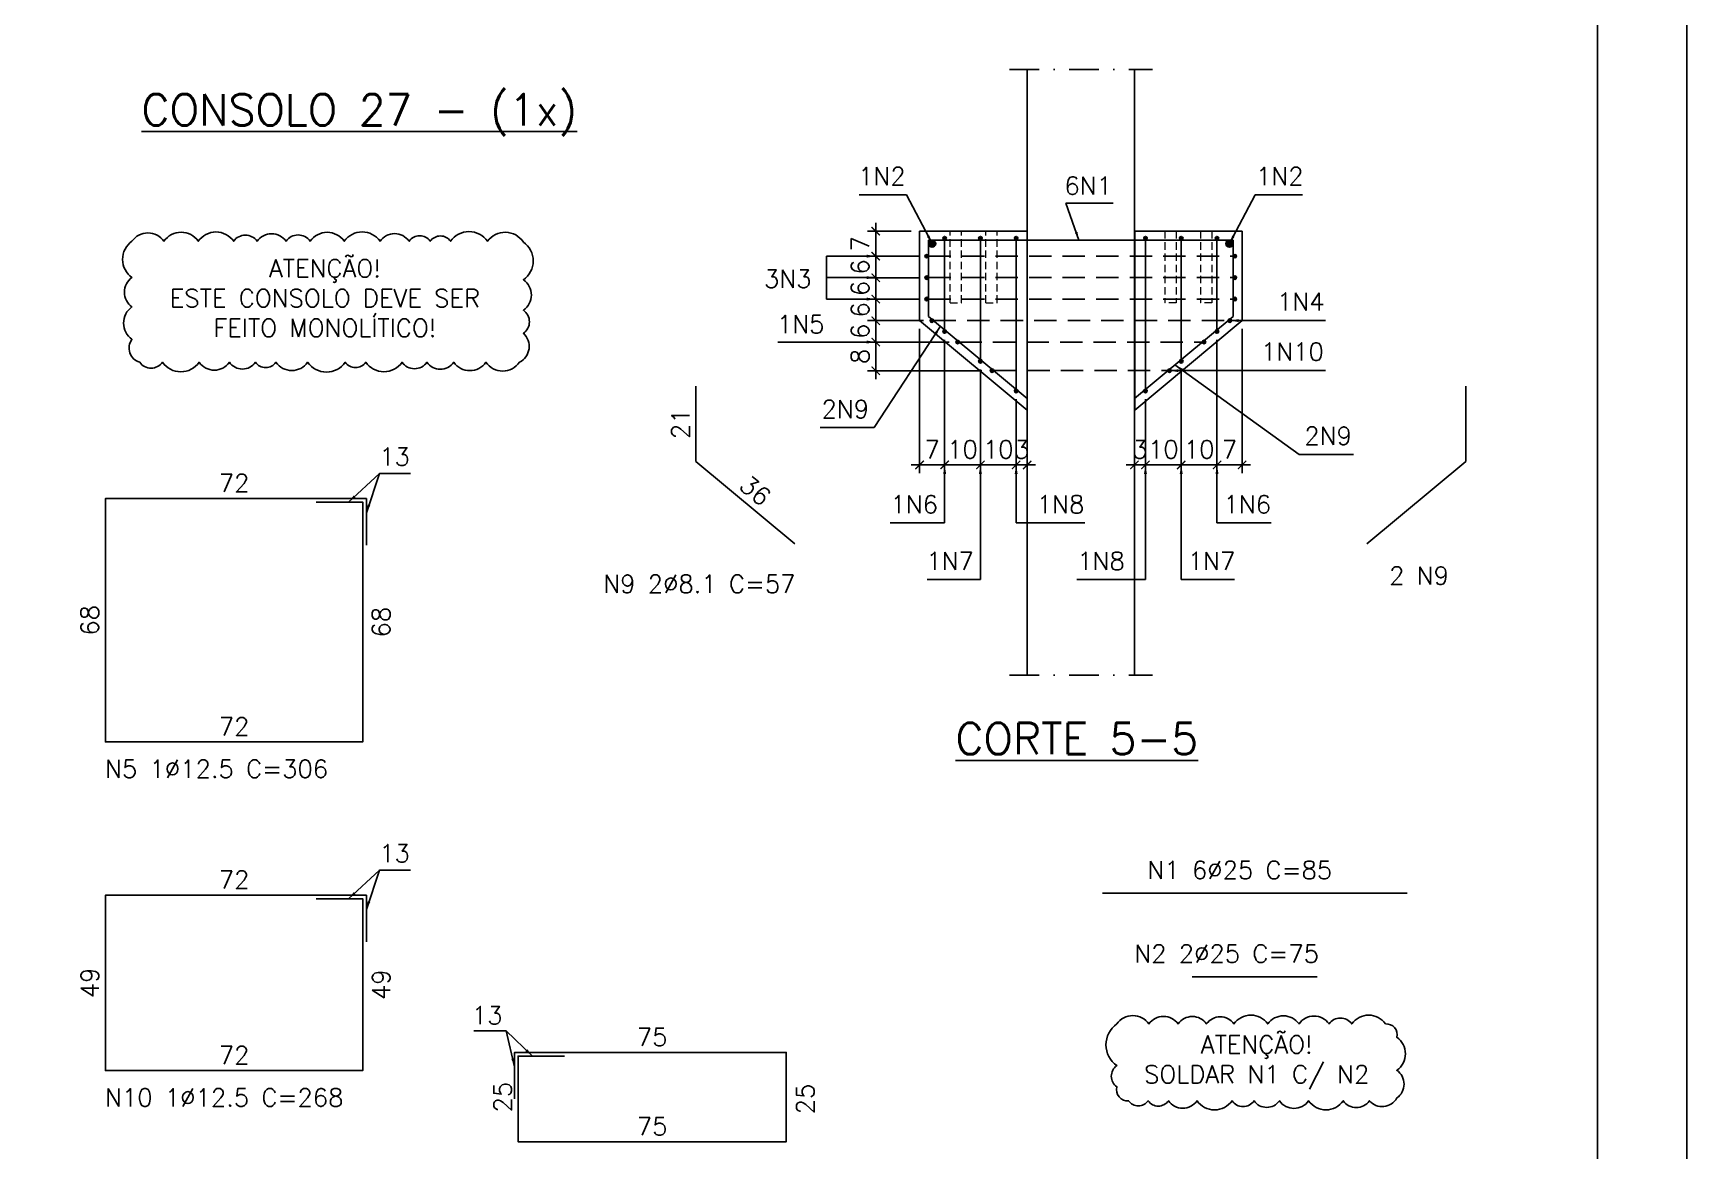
# Model space of a CAD drawing. Header units: centimetres. Extents: x 1658 to 19651, y 8294 to 11444.
# Drawn here: x 13008 to 14396, y 9143 to 10080 of the extents above; entities that cross this region are included whole.
import ezdxf

# ---------------------------------------------------------------- set-up
doc = ezdxf.new("R2010")
doc.units = ezdxf.units.CM
doc.header["$LTSCALE"] = 50
doc.header["$MEASUREMENT"] = 0
doc.header["$PDMODE"] = 67
for name, pattern in [('DASHDOT', [1, 0.5, -0.25, 0, -0.25]), ('DASHED', [0.75, 0.5, -0.25]), ('HIDDEN', [0.375, 0.25, -0.125])]:
    doc.linetypes.add(name, pattern=pattern)
doc.layers.add('10 TRACEJADO', color=1, linetype='DASHED', lineweight=13)
for name, color, linetype in [('FORMATO-PRECON', 2, 'Continuous'), ('HACHURAS-PRECON', 1, 'Continuous'), ('LINHA CENTRO-PRECON', 1, 'DASHDOT'), ('LINHA-01-PRECON', 1, 'Continuous'), ('LINHA-02-PRECON', 2, 'Continuous'), ('LINHA-04-PRECON', 4, 'Continuous'), ('X1', 2, 'Continuous')]:
    doc.layers.add(name, color=color, linetype=linetype)
doc.styles.add('PRECON-ROMANS', font='romans.shx')
doc.styles.get("Standard").update_dxf_attribs({"font": 'romans.shx'})
doc.dimstyles.new('ESC50-50', dxfattribs={"dimscale": 50, "dimtxt": 0.2, "dimasz": 0.15, "dimexe": 0.15, "dimexo": 0.15, "dimgap": 0.08, "dimtad": 1, "dimdec": 1, "dimzin": 12, "dimdsep": 46, "dimtxsty": 'Standard', "dimblk": 'ARCHTICK', "dimcen": 0.09, "dimdle": 0.15, "dimclrd": 256, "dimclre": 256, "dimclrt": 2, "dimazin": 3, "dimtfac": 1, "dimtdec": 1, "dimtmove": 1, "dimatfit": 2, "dimfxl": 0.15, "dimtolj": 1, "dimtzin": 0, "dimarcsym": 0})
doc.dimstyles.new('ESC75-25', dxfattribs={"dimscale": 0, "dimtxt": 15, "dimasz": 7, "dimexe": 7, "dimexo": 7, "dimgap": 5.5, "dimtad": 1, "dimdec": 1, "dimlfac": 0.333333, "dimdsep": 46, "dimtxsty": 'Standard', "dimblk": 'ARCHTICK', "dimcen": 0.1, "dimdle": 7, "dimclrd": 256, "dimclre": 256, "dimclrt": 2, "dimadec": 0, "dimazin": 0, "dimtfac": 1, "dimtdec": 1, "dimtix": 1, "dimtmove": 2, "dimatfit": 3, "dimfxl": 1, "dimarcsym": 0})
doc.dimstyles.new('ESC75-75', dxfattribs={"dimscale": 0, "dimtxt": 15, "dimasz": 7, "dimexe": 7, "dimexo": 7, "dimgap": 5.5, "dimtad": 1, "dimdec": 1, "dimdsep": 46, "dimtxsty": 'Standard', "dimblk": 'ARCHTICK', "dimcen": 0.1, "dimdle": 7, "dimclrd": 256, "dimclre": 256, "dimclrt": 2, "dimadec": 0, "dimazin": 0, "dimtfac": 1, "dimtdec": 1, "dimtix": 1, "dimtmove": 2, "dimatfit": 3, "dimfxl": 1, "dimarcsym": 0})

# ---------------------------------------------------------------- blocks, each defined once
blk = doc.blocks.new('*D304')
at = {"layer": 'Defpoints', "color": 0, "linetype": 'Continuous', "transparency": 16777216}
for p in [(13564.5, 9784.1), (13564.5, 9721), (13564.5, 9721)]:
    blk.add_point(p, dxfattribs=at)
at = {"layer": 'LINHA-01-PRECON', "color": 2, "linetype": 'Continuous', "transparency": 16777216, "insert": (13551.5, 9752.5), "char_height": 15, "attachment_point": 5, "rotation": 90}
blk.add_mtext('21', dxfattribs=at)
blk = doc.blocks.new('_ArchTick')
at = {"color": 0, "linetype": 'ByBlock', "const_width": 0.15}
blk.add_lwpolyline([(-0.5, -0.5), (0.5, 0.5)], dxfattribs=at)
blk = doc.blocks.new('*D305')
at = {"layer": 'Defpoints', "color": 0, "linetype": 'Continuous', "transparency": 16777216}
for p in [(13564.5, 9721), (13647.5, 9651.9), (13647.5, 9651.9)]:
    blk.add_point(p, dxfattribs=at)
at = {"layer": 'LINHA-01-PRECON', "color": 2, "linetype": 'Continuous', "transparency": 16777216, "insert": (13614.3, 9696.4), "char_height": 15, "attachment_point": 5, "rotation": 320.2182}
blk.add_mtext('36', dxfattribs=at)
blk = doc.blocks.new('*D287')
at = {"layer": 'Defpoints', "color": 0, "transparency": 16777216}
for p in [(13752.1, 9914), (13715.3, 9893), (13758.1, 9893)]:
    blk.add_point(p, dxfattribs=at)
at = {"layer": 'LINHA-01-PRECON', "lineweight": -2, "transparency": 16777216}
for p, q in [((13715.3, 9914), (13715.3, 9921)), ((13745.1, 9914), (13708.3, 9914)), ((13715.3, 9914), (13715.3, 9893)), ((13751.1, 9893), (13708.3, 9893)), ((13715.3, 9893), (13715.3, 9886))]:
    blk.add_line(p, q, dxfattribs=at)
at = {"layer": 'LINHA-01-PRECON', "lineweight": -2, "transparency": 16777216, "xscale": 7, "yscale": 7, "zscale": 7}
for p, rotation in [((13715.3, 9914), 270), ((13715.3, 9893), 90)]:
    blk.add_blockref('_ArchTick', p, dxfattribs=dict(at, rotation=rotation))
at = {"layer": 'LINHA-01-PRECON', "color": 2, "transparency": 16777216, "insert": (13702.3, 9903.5), "char_height": 15, "attachment_point": 5, "rotation": 90}
blk.add_mtext('7', dxfattribs=at)
blk = doc.blocks.new('*D288')
at = {"layer": 'Defpoints', "color": 0, "transparency": 16777216}
for p in [(13758.1, 9893), (13715.3, 9875), (13758.1, 9875)]:
    blk.add_point(p, dxfattribs=at)
at = {"layer": 'LINHA-01-PRECON', "lineweight": -2, "transparency": 16777216}
for p, q in [((13751.1, 9893), (13708.3, 9893)), ((13715.3, 9893), (13715.3, 9900)), ((13715.3, 9893), (13715.3, 9875)), ((13751.1, 9875), (13708.3, 9875)), ((13715.3, 9875), (13715.3, 9868))]:
    blk.add_line(p, q, dxfattribs=at)
at = {"layer": 'LINHA-01-PRECON', "lineweight": -2, "transparency": 16777216, "xscale": 7, "yscale": 7, "zscale": 7}
for p, rotation in [((13715.3, 9893), 270), ((13715.3, 9875), 90)]:
    blk.add_blockref('_ArchTick', p, dxfattribs=dict(at, rotation=rotation))
at = {"layer": 'LINHA-01-PRECON', "color": 2, "transparency": 16777216, "insert": (13702.3, 9884), "char_height": 15, "attachment_point": 5, "rotation": 90}
blk.add_mtext('6', dxfattribs=at)
blk = doc.blocks.new('*D289')
at = {"layer": 'Defpoints', "color": 0, "transparency": 16777216}
for p in [(13758.1, 9875), (13715.3, 9857), (13758.1, 9857)]:
    blk.add_point(p, dxfattribs=at)
at = {"layer": 'LINHA-01-PRECON', "lineweight": -2, "transparency": 16777216}
for p, q in [((13715.3, 9875), (13715.3, 9882)), ((13751.1, 9875), (13708.3, 9875)), ((13715.3, 9875), (13715.3, 9857)), ((13751.1, 9857), (13708.3, 9857)), ((13715.3, 9857), (13715.3, 9850))]:
    blk.add_line(p, q, dxfattribs=at)
at = {"layer": 'LINHA-01-PRECON', "lineweight": -2, "transparency": 16777216, "xscale": 7, "yscale": 7, "zscale": 7}
for p, rotation in [((13715.3, 9875), 270), ((13715.3, 9857), 90)]:
    blk.add_blockref('_ArchTick', p, dxfattribs=dict(at, rotation=rotation))
at = {"layer": 'LINHA-01-PRECON', "color": 2, "transparency": 16777216, "insert": (13702.3, 9866), "char_height": 15, "attachment_point": 5, "rotation": 90}
blk.add_mtext('6', dxfattribs=at)
blk = doc.blocks.new('*D290')
at = {"layer": 'Defpoints', "color": 0, "transparency": 16777216}
for p in [(13758.1, 9857), (13715.3, 9839), (13762.4, 9839)]:
    blk.add_point(p, dxfattribs=at)
at = {"layer": 'LINHA-01-PRECON', "lineweight": -2, "transparency": 16777216}
for p, q in [((13751.1, 9857), (13708.3, 9857)), ((13715.3, 9857), (13715.3, 9864)), ((13715.3, 9857), (13715.3, 9839)), ((13755.4, 9839), (13708.3, 9839)), ((13715.3, 9839), (13715.3, 9832))]:
    blk.add_line(p, q, dxfattribs=at)
at = {"layer": 'LINHA-01-PRECON', "lineweight": -2, "transparency": 16777216, "xscale": 7, "yscale": 7, "zscale": 7}
for p, rotation in [((13715.3, 9857), 270), ((13715.3, 9839), 90)]:
    blk.add_blockref('_ArchTick', p, dxfattribs=dict(at, rotation=rotation))
at = {"layer": 'LINHA-01-PRECON', "color": 2, "transparency": 16777216, "insert": (13702.3, 9848), "char_height": 15, "attachment_point": 5, "rotation": 90}
blk.add_mtext('6', dxfattribs=at)
blk = doc.blocks.new('*D291')
at = {"layer": 'Defpoints', "color": 0, "transparency": 16777216}
for p in [(13762.4, 9839), (13715.3, 9821), (13784, 9821)]:
    blk.add_point(p, dxfattribs=at)
at = {"layer": 'LINHA-01-PRECON', "lineweight": -2, "transparency": 16777216}
for p, q in [((13755.4, 9839), (13708.3, 9839)), ((13715.3, 9839), (13715.3, 9846)), ((13715.3, 9839), (13715.3, 9821)), ((13777, 9821), (13708.3, 9821)), ((13715.3, 9821), (13715.3, 9814))]:
    blk.add_line(p, q, dxfattribs=at)
at = {"layer": 'LINHA-01-PRECON', "lineweight": -2, "transparency": 16777216, "xscale": 7, "yscale": 7, "zscale": 7}
for p, rotation in [((13715.3, 9839), 270), ((13715.3, 9821), 90)]:
    blk.add_blockref('_ArchTick', p, dxfattribs=dict(at, rotation=rotation))
at = {"layer": 'LINHA-01-PRECON', "color": 2, "transparency": 16777216, "insert": (13702.3, 9830), "char_height": 15, "attachment_point": 5, "rotation": 90}
blk.add_mtext('6', dxfattribs=at)
blk = doc.blocks.new('*D292')
at = {"layer": 'Defpoints', "color": 0, "transparency": 16777216}
for p in [(13752.1, 9839), (13773.1, 9829.8), (13773.1, 9718)]:
    blk.add_point(p, dxfattribs=at)
at = {"layer": 'LINHA-01-PRECON', "lineweight": -2, "transparency": 16777216}
for p, q in [((13752.1, 9832), (13752.1, 9711)), ((13773.1, 9822.8), (13773.1, 9711)), ((13745.1, 9718), (13780.1, 9718))]:
    blk.add_line(p, q, dxfattribs=at)
at = {"layer": 'LINHA-01-PRECON', "lineweight": -2, "transparency": 16777216, "xscale": 7, "yscale": 7, "zscale": 7, "rotation": 180}
blk.add_blockref('_ArchTick', (13752.1, 9718), dxfattribs=at)
at = {"layer": 'LINHA-01-PRECON', "lineweight": -2, "transparency": 16777216, "xscale": 7, "yscale": 7, "zscale": 7}
blk.add_blockref('_ArchTick', (13773.1, 9718), dxfattribs=at)
at = {"layer": 'LINHA-01-PRECON', "color": 2, "transparency": 16777216, "insert": (13762.6, 9731), "char_height": 15, "attachment_point": 5}
blk.add_mtext('7', dxfattribs=at)
blk = doc.blocks.new('*D293')
at = {"layer": 'Defpoints', "color": 0, "transparency": 16777216}
for p in [(13773.1, 9829.8), (13803.1, 9804.9), (13803.1, 9718)]:
    blk.add_point(p, dxfattribs=at)
at = {"layer": 'LINHA-01-PRECON', "lineweight": -2, "transparency": 16777216}
for p, q in [((13773.1, 9822.8), (13773.1, 9711)), ((13803.1, 9797.9), (13803.1, 9711)), ((13773.1, 9718), (13766.1, 9718)), ((13773.1, 9718), (13803.1, 9718)), ((13803.1, 9718), (13810.1, 9718))]:
    blk.add_line(p, q, dxfattribs=at)
at = {"layer": 'LINHA-01-PRECON', "lineweight": -2, "transparency": 16777216, "xscale": 7, "yscale": 7, "zscale": 7}
blk.add_blockref('_ArchTick', (13773.1, 9718), dxfattribs=at)
at = {"layer": 'LINHA-01-PRECON', "lineweight": -2, "transparency": 16777216, "xscale": 7, "yscale": 7, "zscale": 7, "rotation": 180}
blk.add_blockref('_ArchTick', (13803.1, 9718), dxfattribs=at)
at = {"layer": 'LINHA-01-PRECON', "color": 2, "transparency": 16777216, "insert": (13788.1, 9731), "char_height": 15, "attachment_point": 5}
blk.add_mtext('10', dxfattribs=at)
blk = doc.blocks.new('*D294')
at = {"layer": 'Defpoints', "color": 0, "transparency": 16777216}
for p in [(13803.1, 9804.9), (13833.1, 9780), (13833.1, 9718)]:
    blk.add_point(p, dxfattribs=at)
at = {"layer": 'LINHA-01-PRECON', "lineweight": -2, "transparency": 16777216}
for p, q in [((13803.1, 9797.9), (13803.1, 9711)), ((13833.1, 9773), (13833.1, 9711)), ((13803.1, 9718), (13796.1, 9718)), ((13803.1, 9718), (13833.1, 9718)), ((13833.1, 9718), (13840.1, 9718))]:
    blk.add_line(p, q, dxfattribs=at)
at = {"layer": 'LINHA-01-PRECON', "lineweight": -2, "transparency": 16777216, "xscale": 7, "yscale": 7, "zscale": 7}
blk.add_blockref('_ArchTick', (13803.1, 9718), dxfattribs=at)
at = {"layer": 'LINHA-01-PRECON', "lineweight": -2, "transparency": 16777216, "xscale": 7, "yscale": 7, "zscale": 7, "rotation": 180}
blk.add_blockref('_ArchTick', (13833.1, 9718), dxfattribs=at)
at = {"layer": 'LINHA-01-PRECON', "color": 2, "transparency": 16777216, "insert": (13818.1, 9731), "char_height": 15, "attachment_point": 5}
blk.add_mtext('10', dxfattribs=at)
blk = doc.blocks.new('*D295')
at = {"layer": 'Defpoints', "color": 0, "transparency": 16777216}
for p in [(13833.1, 9780), (13842.4, 9718), (13842.4, 9718)]:
    blk.add_point(p, dxfattribs=at)
at = {"layer": 'LINHA-01-PRECON', "lineweight": -2, "transparency": 16777216}
for p, q in [((13833.1, 9773), (13833.1, 9711)), ((13833.1, 9718), (13826.1, 9718)), ((13833.1, 9718), (13842.4, 9718)), ((13842.4, 9718), (13849.4, 9718))]:
    blk.add_line(p, q, dxfattribs=at)
at = {"layer": 'LINHA-01-PRECON', "lineweight": -2, "transparency": 16777216, "xscale": 7, "yscale": 7, "zscale": 7}
blk.add_blockref('_ArchTick', (13833.1, 9718), dxfattribs=at)
at = {"layer": 'LINHA-01-PRECON', "lineweight": -2, "transparency": 16777216, "xscale": 7, "yscale": 7, "zscale": 7, "rotation": 180}
blk.add_blockref('_ArchTick', (13842.4, 9718), dxfattribs=at)
at = {"layer": 'LINHA-01-PRECON', "color": 2, "transparency": 16777216, "insert": (13837.8, 9731), "char_height": 15, "attachment_point": 5}
blk.add_mtext('3', dxfattribs=at)
blk = doc.blocks.new('*D296')
at = {"layer": 'Defpoints', "color": 0, "transparency": 16777216}
for p in [(14022.6, 9839), (14001.6, 9829.8), (14001.6, 9718)]:
    blk.add_point(p, dxfattribs=at)
at = {"layer": 'LINHA-01-PRECON', "lineweight": -2, "transparency": 16777216}
for p, q in [((14022.6, 9832), (14022.6, 9711)), ((14001.6, 9822.8), (14001.6, 9711)), ((14029.6, 9718), (13994.6, 9718))]:
    blk.add_line(p, q, dxfattribs=at)
at = {"layer": 'LINHA-01-PRECON', "lineweight": -2, "transparency": 16777216, "xscale": 7, "yscale": 7, "zscale": 7, "rotation": 180}
blk.add_blockref('_ArchTick', (14001.6, 9718), dxfattribs=at)
at = {"layer": 'LINHA-01-PRECON', "lineweight": -2, "transparency": 16777216, "xscale": 7, "yscale": 7, "zscale": 7}
blk.add_blockref('_ArchTick', (14022.6, 9718), dxfattribs=at)
at = {"layer": 'LINHA-01-PRECON', "color": 2, "transparency": 16777216, "insert": (14012.1, 9731), "char_height": 15, "attachment_point": 5}
blk.add_mtext('7', dxfattribs=at)
blk = doc.blocks.new('*D297')
at = {"layer": 'Defpoints', "color": 0, "transparency": 16777216}
for p in [(14001.6, 9829.8), (13971.6, 9804.9), (13971.6, 9718)]:
    blk.add_point(p, dxfattribs=at)
at = {"layer": 'LINHA-01-PRECON', "lineweight": -2, "transparency": 16777216}
for p, q in [((14001.6, 9822.8), (14001.6, 9711)), ((13971.6, 9797.9), (13971.6, 9711)), ((13971.6, 9718), (13964.6, 9718)), ((14001.6, 9718), (13971.6, 9718)), ((14001.6, 9718), (14008.6, 9718))]:
    blk.add_line(p, q, dxfattribs=at)
at = {"layer": 'LINHA-01-PRECON', "lineweight": -2, "transparency": 16777216, "xscale": 7, "yscale": 7, "zscale": 7}
blk.add_blockref('_ArchTick', (13971.6, 9718), dxfattribs=at)
at = {"layer": 'LINHA-01-PRECON', "lineweight": -2, "transparency": 16777216, "xscale": 7, "yscale": 7, "zscale": 7, "rotation": 180}
blk.add_blockref('_ArchTick', (14001.6, 9718), dxfattribs=at)
at = {"layer": 'LINHA-01-PRECON', "color": 2, "transparency": 16777216, "insert": (13986.6, 9731), "char_height": 15, "attachment_point": 5}
blk.add_mtext('10', dxfattribs=at)
blk = doc.blocks.new('*D298')
at = {"layer": 'Defpoints', "color": 0, "transparency": 16777216}
for p in [(13971.6, 9804.9), (13941.6, 9780), (13941.6, 9718)]:
    blk.add_point(p, dxfattribs=at)
at = {"layer": 'LINHA-01-PRECON', "lineweight": -2, "transparency": 16777216}
for p, q in [((13971.6, 9797.9), (13971.6, 9711)), ((13941.6, 9773), (13941.6, 9711)), ((13941.6, 9718), (13934.6, 9718)), ((13971.6, 9718), (13941.6, 9718)), ((13971.6, 9718), (13978.6, 9718))]:
    blk.add_line(p, q, dxfattribs=at)
at = {"layer": 'LINHA-01-PRECON', "lineweight": -2, "transparency": 16777216, "xscale": 7, "yscale": 7, "zscale": 7}
blk.add_blockref('_ArchTick', (13941.6, 9718), dxfattribs=at)
at = {"layer": 'LINHA-01-PRECON', "lineweight": -2, "transparency": 16777216, "xscale": 7, "yscale": 7, "zscale": 7, "rotation": 180}
blk.add_blockref('_ArchTick', (13971.6, 9718), dxfattribs=at)
at = {"layer": 'LINHA-01-PRECON', "color": 2, "transparency": 16777216, "insert": (13956.6, 9731), "char_height": 15, "attachment_point": 5}
blk.add_mtext('10', dxfattribs=at)
blk = doc.blocks.new('*D299')
at = {"layer": 'Defpoints', "color": 0, "transparency": 16777216}
for p in [(13941.6, 9780), (13932.3, 9718), (13932.3, 9718)]:
    blk.add_point(p, dxfattribs=at)
at = {"layer": 'LINHA-01-PRECON', "lineweight": -2, "transparency": 16777216}
for p, q in [((13941.6, 9773), (13941.6, 9711)), ((13932.3, 9718), (13925.3, 9718)), ((13941.6, 9718), (13932.3, 9718)), ((13941.6, 9718), (13948.6, 9718))]:
    blk.add_line(p, q, dxfattribs=at)
at = {"layer": 'LINHA-01-PRECON', "lineweight": -2, "transparency": 16777216, "xscale": 7, "yscale": 7, "zscale": 7}
blk.add_blockref('_ArchTick', (13932.3, 9718), dxfattribs=at)
at = {"layer": 'LINHA-01-PRECON', "lineweight": -2, "transparency": 16777216, "xscale": 7, "yscale": 7, "zscale": 7, "rotation": 180}
blk.add_blockref('_ArchTick', (13941.6, 9718), dxfattribs=at)
at = {"layer": 'LINHA-01-PRECON', "color": 2, "transparency": 16777216, "insert": (13937, 9731), "char_height": 15, "attachment_point": 5}
blk.add_mtext('3', dxfattribs=at)
blk = doc.blocks.new('*D263')
at = {"layer": 'Defpoints', "color": 0, "linetype": 'Continuous', "transparency": 16777216}
for p in [(13069, 9485.7), (13285, 9485.7), (13285, 9485.7)]:
    blk.add_point(p, dxfattribs=at)
at = {"layer": 'LINHA-01-PRECON', "color": 2, "linetype": 'Continuous', "transparency": 16777216, "insert": (13177, 9498.7), "char_height": 15, "attachment_point": 5}
blk.add_mtext('72', dxfattribs=at)
blk = doc.blocks.new('*D264')
at = {"layer": 'Defpoints', "color": 0, "linetype": 'Continuous', "transparency": 16777216}
for p in [(13069, 9689.8), (13069, 9689.8), (13069, 9485.7)]:
    blk.add_point(p, dxfattribs=at)
at = {"layer": 'LINHA-01-PRECON', "color": 2, "linetype": 'Continuous', "transparency": 16777216, "insert": (13056, 9587.7), "char_height": 15, "attachment_point": 5, "rotation": 90}
blk.add_mtext('68', dxfattribs=at)
blk = doc.blocks.new('*D265')
at = {"layer": 'Defpoints', "color": 0, "linetype": 'Continuous', "transparency": 16777216}
for p in [(13285, 9689.8), (13285, 9689.8), (13285, 9485.7)]:
    blk.add_point(p, dxfattribs=at)
at = {"layer": 'LINHA-01-PRECON', "color": 2, "linetype": 'Continuous', "transparency": 16777216, "insert": (13300.4, 9586.2), "char_height": 15, "attachment_point": 5, "rotation": 90}
blk.add_mtext('68', dxfattribs=at)
blk = doc.blocks.new('*D266')
at = {"layer": 'Defpoints', "color": 0, "linetype": 'Continuous', "transparency": 16777216}
for p in [(13069, 9689.8), (13285, 9689.8), (13285, 9689.8)]:
    blk.add_point(p, dxfattribs=at)
at = {"layer": 'LINHA-01-PRECON', "color": 2, "linetype": 'Continuous', "transparency": 16777216, "insert": (13177, 9702.8), "char_height": 15, "attachment_point": 5}
blk.add_mtext('72', dxfattribs=at)
blk = doc.blocks.new('*D267')
at = {"layer": 'Defpoints', "color": 0, "linetype": 'Continuous', "transparency": 16777216}
for p in [(13415.3, 9150.4), (13640.3, 9150.4), (13640.3, 9150.4)]:
    blk.add_point(p, dxfattribs=at)
at = {"layer": 'LINHA-01-PRECON', "color": 2, "linetype": 'Continuous', "transparency": 16777216, "insert": (13527.8, 9163.4), "char_height": 15, "attachment_point": 5}
blk.add_mtext('75', dxfattribs=at)
blk = doc.blocks.new('*D268')
at = {"layer": 'Defpoints', "color": 0, "linetype": 'Continuous', "transparency": 16777216}
for p in [(13640.3, 9225.3), (13640.3, 9225.3), (13640.3, 9150.4)]:
    blk.add_point(p, dxfattribs=at)
at = {"layer": 'LINHA-01-PRECON', "color": 2, "linetype": 'Continuous', "transparency": 16777216, "insert": (13656.2, 9186.3), "char_height": 15, "attachment_point": 5, "rotation": 90}
blk.add_mtext('25', dxfattribs=at)
blk = doc.blocks.new('*D269')
at = {"layer": 'Defpoints', "color": 0, "linetype": 'Continuous', "transparency": 16777216}
for p in [(13415.3, 9225.3), (13415.3, 9225.3), (13640.3, 9225.3)]:
    blk.add_point(p, dxfattribs=at)
at = {"layer": 'LINHA-01-PRECON', "color": 2, "linetype": 'Continuous', "transparency": 16777216, "insert": (13527.8, 9238.3), "char_height": 15, "attachment_point": 5}
blk.add_mtext('75', dxfattribs=at)
blk = doc.blocks.new('*D270')
at = {"layer": 'Defpoints', "color": 0, "linetype": 'Continuous', "transparency": 16777216}
for p in [(13415.3, 9225.3), (13415.3, 9225.3), (13415.3, 9150.4)]:
    blk.add_point(p, dxfattribs=at)
at = {"layer": 'LINHA-01-PRECON', "color": 2, "linetype": 'Continuous', "transparency": 16777216, "insert": (13402.3, 9187.9), "char_height": 15, "attachment_point": 5, "rotation": 90}
blk.add_mtext('25', dxfattribs=at)
blk = doc.blocks.new('A$C2E607E54')
at = {"layer": 'FORMATO-PRECON'}
blk.add_lwpolyline([(0, 4200), (2970, 4200), (2970, 0), (0, 0)], close=True, dxfattribs=at)
at = {"layer": 'FORMATO-PRECON', "color": 6}
blk.add_lwpolyline([(100, 3950), (2870, 3950), (2870, 100), (100, 100)], close=True, dxfattribs=at)
blk = doc.blocks.new('*D451')
at = {"layer": 'Defpoints', "color": 0, "transparency": 16777216}
for p in [(13784, 9821), (13715.3, 9797), (13811.4, 9797)]:
    blk.add_point(p, dxfattribs=at)
at = {"layer": 'LINHA-01-PRECON', "lineweight": -2, "transparency": 16777216}
for p, q in [((13715.3, 9828), (13715.3, 9790)), ((13777, 9821), (13708.3, 9821)), ((13804.4, 9797), (13708.3, 9797))]:
    blk.add_line(p, q, dxfattribs=at)
at = {"layer": 'LINHA-01-PRECON', "lineweight": -2, "transparency": 16777216, "xscale": 7, "yscale": 7, "zscale": 7}
for p, rotation in [((13715.3, 9821), 90), ((13715.3, 9797), 270)]:
    blk.add_blockref('_ArchTick', p, dxfattribs=dict(at, rotation=rotation))
at = {"layer": 'LINHA-01-PRECON', "color": 2, "transparency": 16777216, "insert": (13702.3, 9809), "char_height": 15, "attachment_point": 5, "rotation": 90}
blk.add_mtext('8', dxfattribs=at)
blk = doc.blocks.new('*D452')
at = {"layer": 'Defpoints', "color": 0, "linetype": 'Continuous', "transparency": 16777216}
for p in [(13069, 9210.1), (13285, 9210.1), (13285, 9210.1)]:
    blk.add_point(p, dxfattribs=at)
at = {"layer": 'LINHA-01-PRECON', "color": 2, "linetype": 'Continuous', "transparency": 16777216, "insert": (13177, 9223.1), "char_height": 15, "attachment_point": 5}
blk.add_mtext('72', dxfattribs=at)
blk = doc.blocks.new('*D453')
at = {"layer": 'Defpoints', "color": 0, "linetype": 'Continuous', "transparency": 16777216}
for p in [(13069, 9357.2), (13069, 9357.2), (13069, 9210.1)]:
    blk.add_point(p, dxfattribs=at)
at = {"layer": 'LINHA-01-PRECON', "color": 2, "linetype": 'Continuous', "transparency": 16777216, "insert": (13056, 9283.6), "char_height": 15, "attachment_point": 5, "rotation": 90}
blk.add_mtext('49', dxfattribs=at)
blk = doc.blocks.new('*D454')
at = {"layer": 'Defpoints', "color": 0, "linetype": 'Continuous', "transparency": 16777216}
for p in [(13285, 9357.2), (13285, 9357.2), (13285, 9210.1)]:
    blk.add_point(p, dxfattribs=at)
at = {"layer": 'LINHA-01-PRECON', "color": 2, "linetype": 'Continuous', "transparency": 16777216, "insert": (13300.4, 9282.1), "char_height": 15, "attachment_point": 5, "rotation": 90}
blk.add_mtext('49', dxfattribs=at)
blk = doc.blocks.new('*D455')
at = {"layer": 'Defpoints', "color": 0, "linetype": 'Continuous', "transparency": 16777216}
for p in [(13069, 9357.2), (13285, 9357.2), (13285, 9357.2)]:
    blk.add_point(p, dxfattribs=at)
at = {"layer": 'LINHA-01-PRECON', "color": 2, "linetype": 'Continuous', "transparency": 16777216, "insert": (13177, 9370.2), "char_height": 15, "attachment_point": 5}
blk.add_mtext('72', dxfattribs=at)

msp = doc.modelspace()

# ---------------------------------------------------------------- hatches: boundary and pattern name
at = {"layer": 'LINHA-01-PRECON', "linetype": 'Continuous'}
h = msp.add_hatch(color=256, dxfattribs=at)
h.dxf.hatch_style = 1
edge = h.paths.add_edge_path()
edge.add_arc((13773.12, 9908.04), 1.5, 0, 360)
h = msp.add_hatch(color=256, dxfattribs=at)
h.dxf.hatch_style = 1
edge = h.paths.add_edge_path()
edge.add_arc((13803.12, 9908.04), 1.5, 0, 360)
h = msp.add_hatch(color=256, dxfattribs=at)
h.dxf.hatch_style = 1
edge = h.paths.add_edge_path()
edge.add_arc((13833.12, 9908.04), 1.5, 0, 360)
h = msp.add_hatch(color=256, dxfattribs=at)
h.dxf.hatch_style = 1
edge = h.paths.add_edge_path()
edge.add_arc((13941.6, 9908.04), 1.5, 0, 360)
h = msp.add_hatch(color=256, dxfattribs=at)
h.dxf.hatch_style = 1
edge = h.paths.add_edge_path()
edge.add_arc((13971.6, 9908.04), 1.5, 0, 360)
h = msp.add_hatch(color=256, dxfattribs=at)
h.dxf.hatch_style = 1
edge = h.paths.add_edge_path()
edge.add_arc((14001.6, 9908.04), 1.5, 0, 360)
h = msp.add_hatch(color=256, dxfattribs=at)
h.dxf.hatch_style = 1
edge = h.paths.add_edge_path()
edge.add_arc((13758.12, 9893.04), 1.5, 0, 360)
h = msp.add_hatch(color=256, dxfattribs=at)
h.dxf.hatch_style = 1
edge = h.paths.add_edge_path()
edge.add_arc((13762.62, 9903.54), 3, 0, 360)
h = msp.add_hatch(color=256, dxfattribs=at)
h.dxf.hatch_style = 1
edge = h.paths.add_edge_path()
edge.add_arc((14012.1, 9903.54), 3, 0, 360)
h = msp.add_hatch(color=256, dxfattribs=at)
h.dxf.hatch_style = 1
edge = h.paths.add_edge_path()
edge.add_arc((14016.6, 9893.04), 1.5, 0, 360)
h = msp.add_hatch(color=256, dxfattribs=at)
h.dxf.hatch_style = 1
edge = h.paths.add_edge_path()
edge.add_arc((13758.12, 9875.04), 1.5, 0, 360)
h = msp.add_hatch(color=256, dxfattribs=at)
h.dxf.hatch_style = 1
edge = h.paths.add_edge_path()
edge.add_arc((14016.6, 9875.04), 1.5, 0, 360)
h = msp.add_hatch(color=256, dxfattribs=at)
h.dxf.hatch_style = 1
edge = h.paths.add_edge_path()
edge.add_arc((13758.12, 9857.04), 1.5, 0, 360)
h = msp.add_hatch(color=256, dxfattribs=at)
h.dxf.hatch_style = 1
edge = h.paths.add_edge_path()
edge.add_arc((14016.6, 9857.04), 1.5, 0, 360)
h = msp.add_hatch(color=256, dxfattribs=at)
h.dxf.hatch_style = 1
edge = h.paths.add_edge_path()
edge.add_arc((13762.36, 9839.04), 1.5, 0, 360)
h = msp.add_hatch(color=256, dxfattribs=at)
h.dxf.hatch_style = 1
edge = h.paths.add_edge_path()
edge.add_arc((14012.37, 9839.04), 1.5, 0, 360)
h = msp.add_hatch(color=256, dxfattribs=at)
h.dxf.hatch_style = 1
edge = h.paths.add_edge_path()
edge.add_arc((13773.12, 9829.84), 1.5, 0, 360)
h = msp.add_hatch(color=256, dxfattribs=at)
h.dxf.hatch_style = 1
edge = h.paths.add_edge_path()
edge.add_arc((14001.6, 9829.84), 1.5, 0, 360)
h = msp.add_hatch(color=256, dxfattribs=at)
h.dxf.hatch_style = 1
edge = h.paths.add_edge_path()
edge.add_arc((13784.03, 9821.04), 1.5, 0, 360)
h = msp.add_hatch(color=256, dxfattribs=at)
h.dxf.hatch_style = 1
edge = h.paths.add_edge_path()
edge.add_arc((13990.69, 9821.04), 1.5, 0, 360)
h = msp.add_hatch(color=256, dxfattribs=at)
h.dxf.hatch_style = 1
edge = h.paths.add_edge_path()
edge.add_arc((13803.12, 9804.93), 1.5, 0, 360)
h = msp.add_hatch(color=256, dxfattribs=at)
h.dxf.hatch_style = 1
edge = h.paths.add_edge_path()
edge.add_arc((13812.92, 9797.04), 1.5, 0, 360)
h = msp.add_hatch(color=256, dxfattribs=at)
h.dxf.hatch_style = 1
edge = h.paths.add_edge_path()
edge.add_arc((13961.8, 9797.04), 1.5, 0, 360)
h = msp.add_hatch(color=256, dxfattribs=at)
h.dxf.hatch_style = 1
edge = h.paths.add_edge_path()
edge.add_arc((13971.6, 9804.93), 1.5, 0, 360)
h = msp.add_hatch(color=256, dxfattribs=at)
h.dxf.hatch_style = 1
edge = h.paths.add_edge_path()
edge.add_arc((13833.12, 9780.01), 1.5, 0, 360)
h = msp.add_hatch(color=256, dxfattribs=at)
h.dxf.hatch_style = 1
edge = h.paths.add_edge_path()
edge.add_arc((13941.6, 9780.01), 1.5, 0, 360)

# ---------------------------------------------------------------- linework, layer by layer
at = {"layer": '10 TRACEJADO', "linetype": 'HIDDEN', "ltscale": 0.5, "extrusion": (0, 1, 0)}
for p, q in [((13777.62, 9854.04), (13777.62, 9914.04)), ((13787.22, 9854.04), (13787.22, 9914.04)), ((13807.62, 9854.04), (13807.62, 9914.04)), ((13817.22, 9854.04), (13817.22, 9914.04)), ((13957.8, 9914.04), (13957.8, 9854.04)), ((13967.4, 9914.04), (13967.4, 9854.04)), ((13987.8, 9914.04), (13987.8, 9854.04)), ((13997.4, 9914.04), (13997.4, 9854.04)), ((13777.62, 9854.04), (13787.22, 9854.04)), ((13807.62, 9854.04), (13817.22, 9854.04)), ((13967.4, 9854.04), (13957.8, 9854.04)), ((13997.4, 9854.04), (13987.8, 9854.04))]:
    msp.add_line(p, q, dxfattribs=at)
at = {"layer": 'LINHA CENTRO-PRECON', "extrusion": (0, 1, 0)}
for p, q in [((13827.42, 10049.67), (13947.42, 10049.67)), ((13827.42, 9541.65), (13947.42, 9541.65))]:
    msp.add_line(p, q, dxfattribs=at)
at = {"layer": 'LINHA-01-PRECON'}
msp.add_lwpolyline([(13091.34, 9905.58, -0.5205671), (13118.18, 9905.58, -0.5205671), (13146.94, 9905.58, -0.5205671), (13176.65, 9905.58, -0.5205671), (13196.31, 9905.58, -0.5205671), (13220.58, 9905.58, -0.5205671), (13240.78, 9905.58, -0.5205671), (13269.43, 9905.58, -0.5205671), (13299.44, 9905.58, -0.5205671), (13323.89, 9905.58, -0.5205671), (13341.57, 9905.58, -0.5205671), (13358.6, 9905.58, -0.5205671), (13389.54, 9905.58, -0.5205671), (13419.75, 9904.9, -0.5205671), (13419.75, 9873.25, -0.5205671), (13419.75, 9847.66, -0.5205671), (13419.75, 9828.36, -0.5205671), (13416.46, 9804.07, -0.5205671), (13388.25, 9804.07, -0.5205671), (13361.29, 9804.07, -0.5205671), (13338.74, 9804.07, -0.5205671), (13317.89, 9804.07, -0.5205671), (13287.42, 9804.07, -0.5205671), (13270.25, 9804.07, -0.5205671), (13238.72, 9804.07, -0.5205671), (13212.09, 9804.07, -0.5205671), (13194.92, 9804.07, -0.5205671), (13173.05, 9804.07, -0.5205671), (13147.66, 9804.07, -0.5205671), (13116.92, 9804.07, -0.5205671), (13097.79, 9804.07, -0.5205671), (13091.34, 9823.32, -0.5205671), (13091.34, 9850.51, -0.5205671), (13091.34, 9875.08, -0.5205671)], format="xyb", close=True, dxfattribs=at)
at = {"layer": 'LINHA-01-PRECON', "linetype": 'Continuous'}
msp.add_lwpolyline([(13917.58, 9249.23, -0.5205671), (13944.52, 9249.23, -0.5205671), (13968.97, 9249.23, -0.5205671), (13992.83, 9249.23, -0.5205671), (14015.87, 9249.23, -0.5205671), (14044.23, 9249.23, -0.5205671), (14070.43, 9249.23, -0.5205671), (14095.58, 9249.23, -0.5205671), (14114.69, 9249.23, -0.5205671), (14142.98, 9249.23, -0.5205671), (14152.47, 9238.04, -0.5205671), (14152.47, 9210.37, -0.5205671), (14152.47, 9187.13, -0.5205671), (14129.42, 9184.76, -0.5205671), (14107.54, 9184.76, -0.5205671), (14078.46, 9184.76, -0.5205671), (14053.96, 9184.76, -0.5205671), (14032.69, 9184.76, -0.5205671), (14014.2, 9184.76, -0.5205671), (13984.86, 9184.76, -0.5205671), (13960.84, 9184.76, -0.5205671), (13943.84, 9184.76, -0.5205671), (13927.47, 9184.76, -0.5205671), (13917.58, 9196.49, -0.5205671), (13917.58, 9214.24, -0.5205671)], format="xyb", close=True, dxfattribs=at)
for centre, radius in [((13773.12, 9908.04), 1.5), ((13803.12, 9908.04), 1.5), ((13833.12, 9908.04), 1.5), ((13941.6, 9908.04), 1.5), ((13971.6, 9908.04), 1.5), ((14001.6, 9908.04), 1.5), ((13758.12, 9893.04), 1.5), ((13762.62, 9903.54), 3), ((14012.1, 9903.54), 3), ((14016.6, 9893.04), 1.5), ((13758.12, 9875.04), 1.5), ((14016.6, 9875.04), 1.5), ((13758.12, 9857.04), 1.5), ((14016.6, 9857.04), 1.5), ((13762.36, 9839.04), 1.5), ((14012.37, 9839.04), 1.5), ((13773.12, 9829.84), 1.5), ((14001.6, 9829.84), 1.5), ((13784.03, 9821.04), 1.5), ((13990.69, 9821.04), 1.5), ((13803.12, 9804.93), 1.5), ((13812.92, 9797.04), 1.5), ((13961.8, 9797.04), 1.5), ((13971.6, 9804.93), 1.5), ((13833.12, 9780.01), 1.5), ((13941.6, 9780.01), 1.5)]:
    msp.add_circle(centre, radius, dxfattribs=at)
at = {"layer": 'LINHA-02-PRECON', "extrusion": (0, 1, 0)}
for p, q in [((13842.42, 9914.04), (13842.42, 10049.67)), ((13932.42, 9541.65), (13932.42, 10049.67)), ((13752.12, 9914.04), (13842.42, 9914.04)), ((13752.12, 9839.04), (13752.12, 9914.04)), ((13842.42, 9914.04), (13842.42, 9764.04)), ((14022.6, 9914.04), (13932.6, 9914.04)), ((13932.6, 9914.04), (13932.6, 9764.04)), ((14022.6, 9839.04), (14022.6, 9914.04)), ((13842.42, 9764.04), (13752.12, 9839.04)), ((13932.6, 9764.04), (14022.6, 9839.04)), ((13842.42, 9541.65), (13842.42, 9764.19))]:
    msp.add_line(p, q, dxfattribs=at)
at = {"layer": 'LINHA-04-PRECON', "extrusion": (0, 1, 0)}
for p, q in [((13759.62, 9906.54), (14015.1, 9906.54)), ((13773.12, 9831.34), (13773.12, 9906.54)), ((13803.12, 9806.43), (13803.12, 9906.54)), ((13833.12, 9781.51), (13833.12, 9906.54)), ((13941.6, 9781.51), (13941.6, 9906.54)), ((13971.6, 9806.43), (13971.6, 9906.54)), ((14001.6, 9831.34), (14001.6, 9906.54)), ((14161.04, 9358.83), (13905.44, 9358.83))]:
    msp.add_line(p, q, dxfattribs=at)
at = {"layer": 'LINHA-04-PRECON', "linetype": 'HIDDEN', "ltscale": 1.5, "extrusion": (0, 1, 0)}
for p, q in [((13759.62, 9893.04), (14015.1, 9893.04)), ((13759.62, 9875.04), (14015.1, 9875.04)), ((13759.62, 9857.04), (14015.1, 9857.04)), ((13763.86, 9839.04), (14010.87, 9839.04)), ((13785.53, 9821.04), (13989.19, 9821.04)), ((13814.42, 9797.04), (13960.3, 9797.04))]:
    msp.add_line(p, q, dxfattribs=at)
at = {"layer": 'LINHA-04-PRECON'}
msp.add_line((13980.74, 9288.72), (14085.74, 9288.72), dxfattribs=at)
for points in [[(13287.98, 9650.79), (13287.98, 9689.79), (13068.98, 9689.79), (13068.98, 9485.68), (13284.98, 9485.68), (13284.98, 9686.79), (13245.98, 9686.79)], [(13287.98, 9318.18), (13287.98, 9357.18), (13068.98, 9357.18), (13068.98, 9210.07), (13284.98, 9210.07), (13284.98, 9354.18), (13245.98, 9354.18)], [(13412.28, 9186.34), (13412.28, 9225.34), (13640.28, 9225.34), (13640.28, 9150.44), (13415.28, 9150.44), (13415.28, 9222.34), (13454.28, 9222.34)]]:
    msp.add_lwpolyline(points, dxfattribs=at)
for points in [[(13842.42, 9773.78, 0), (13759.62, 9842.56, 0), (13759.62, 9906.54, 0)], [(13932.3, 9773.78, 0), (14015.1, 9842.56, 0), (14015.1, 9906.54, 0)], [(13564.46, 9784.08, 0), (13564.46, 9720.99, 0), (13647.45, 9651.89, 0)], [(14210.26, 9784.08, 0), (14210.26, 9720.99, 0), (14127.27, 9651.89, 0)]]:
    msp.add_polyline3d(points, dxfattribs=at)

# ---------------------------------------------------------------- block references
at = {"layer": 'HACHURAS-PRECON', "xscale": 0.7499999999999996, "yscale": 0.7499999999999996, "zscale": 0.7499999999999996}
msp.add_blockref('A$C2E607E54', (12168.36, 8293.94), dxfattribs=at)

# ---------------------------------------------------------------- texts
at = {"layer": 'LINHA-01-PRECON', "color": 4, "char_height": 26.25, "attachment_point": 5}
for s, insert in [('{\\LCONSOLO 27 - (1x)}', (13282.11, 10011.45)), ('{\\LCORTE 5-5}', (13883.92, 9488.51))]:
    msp.add_mtext(s, dxfattribs=dict(at, insert=insert))
at = {"layer": 'LINHA-01-PRECON', "color": 2, "linetype": 'Continuous', "char_height": 15, "attachment_point": 5}
for s, insert in [('1N2', (13720.44, 9960.09)), ('1N2', (14054.28, 9960.09)), ('6N1', (13893.54, 9952.14)), ('{\\C4;ATENÇÃO!\\P}ESTE CONSOLO DEVE SER\\PFEITO MONOLÍTICO!', (13253.24, 9857.88)), ('3N3', (13641.52, 9874.04)), ('1N4', (14071.92, 9854.93)), ('1N5', (13652.36, 9835.94)), ('1N10', (14064.9, 9812.93)), ('2N9', (13689.81, 9764.84)), ('2N9', (14094.81, 9742.35)), ('13', (13311.64, 9724.91)), ('1N6', (13747.67, 9684.93)), ('1N8', (13870.42, 9684.93)), ('1N6', (14027.05, 9684.93)), ('1N7', (13777.67, 9637.44)), ('1N8', (13904.3, 9637.44)), ('1N7', (13997.05, 9637.44)), ('13', (13311.64, 9392.3)), ('13', (13389.34, 9256.42)), ('{\\C4;ATENÇÃO!\\P}SOLDAR N1 C/ N2', (14034.95, 9217.02))]:
    msp.add_mtext(s, dxfattribs=dict(at, insert=insert))
at = {"layer": 'X1', "style": 'PRECON-ROMANS'}
for s, p in [('2 N9', (14146.05, 9617.66)), ('N9 2%%C8.1 C=57', (13486.74, 9610.69)), ('N5 1%%C12.5 C=306', (13068.8, 9455.61)), ('N1 6%%C25 C=85', (13943.33, 9370.8)), ('N2 2%%C25 C=75', (13932.25, 9300.68)), ('N10 1%%C12.5 C=268', (13068.8, 9180))]:
    msp.add_text(s, height=15, dxfattribs=at).set_placement(p)

# ---------------------------------------------------------------- dimensions: what is measured, and where the dimension line sits
at = {"layer": 'LINHA-01-PRECON'}
for base, p1, p2, angle, override, picture, middle in [((13715.3, 9893.04), (13752.12, 9914.04), (13758.12, 9893.04), 90, {"dimscale": 1}, '*D287', (13702.3, 9903.54)), ((13715.3, 9875.04), (13758.12, 9893.04), (13758.12, 9875.04), 90, {"dimscale": 1}, '*D288', (13702.3, 9884.04)), ((13715.3, 9857.04), (13758.12, 9875.04), (13758.12, 9857.04), 90, {"dimscale": 1}, '*D289', (13702.3, 9866.04)), ((13715.3, 9839.04), (13758.12, 9857.04), (13762.36, 9839.04), 90, {"dimscale": 1}, '*D290', (13702.3, 9848.04)), ((13715.3, 9821.04), (13762.36, 9839.04), (13784.03, 9821.04), 90, {"dimscale": 1}, '*D291', (13702.3, 9830.04)), ((14001.6, 9718.01), (14022.6, 9839.04), (14001.6, 9829.84), 180, {"dimscale": 1}, '*D296', (14012.1, 9731.01)), ((13715.3, 9797.04), (13784.03, 9821.04), (13811.42, 9797.04), 90, {"dimscale": 1}, '*D451', (13702.3, 9809.04)), ((13971.6, 9718.01), (14001.6, 9829.84), (13971.6, 9804.93), 180, {"dimscale": 1}, '*D297', (13986.6, 9731.01)), ((13941.6, 9718.01), (13971.6, 9804.93), (13941.6, 9780.01), 180, {"dimscale": 1}, '*D298', (13956.6, 9731.01)), ((13932.3, 9718.01), (13941.6, 9780.01), (13932.3, 9718.01), 180, {"dimscale": 1, "dimdec": 0}, '*D299', (13936.95, 9731.01))]:
    dim = msp.add_linear_dim(base=base, p1=p1, p2=p2, angle=angle, dimstyle='ESC75-25', override=override, dxfattribs=at)
    dim.commit()
    dim.dimension.update_dxf_attribs({"geometry": picture, "text_midpoint": middle})
for base, p1, p2, override, picture, middle in [((13773.12, 9718.01), (13752.12, 9839.04), (13773.12, 9829.84), {"dimscale": 1}, '*D292', (13762.62, 9731.01)), ((13803.12, 9718.01), (13773.12, 9829.84), (13803.12, 9804.93), {"dimscale": 1}, '*D293', (13788.12, 9731.01)), ((13833.12, 9718.01), (13803.12, 9804.93), (13833.12, 9780.01), {"dimscale": 1}, '*D294', (13818.12, 9731.01)), ((13842.42, 9718.01), (13833.12, 9780.01), (13842.42, 9718.01), {"dimscale": 1, "dimdec": 0}, '*D295', (13837.77, 9731.01))]:
    dim = msp.add_linear_dim(base=base, p1=p1, p2=p2, dimstyle='ESC75-25', override=override, dxfattribs=at)
    dim.commit()
    dim.dimension.update_dxf_attribs({"geometry": picture, "text_midpoint": middle})
at = {"layer": 'LINHA-01-PRECON', "linetype": 'Continuous'}
for p1, p2, picture, middle in [((13564.46, 9784.08), (13564.46, 9720.99), '*D304', (13551.46, 9752.53)), ((13564.46, 9720.99), (13647.45, 9651.89), '*D305', (13614.28, 9696.43))]:
    dim = msp.add_aligned_dim(p1=p1, p2=p2, distance=0, dimstyle='ESC75-25', override={"dimscale": 1, "dimse1": 1, "dimse2": 1, "dimsd1": 1, "dimsd2": 1}, dxfattribs=at)
    dim.commit()
    dim.dimension.update_dxf_attribs({"geometry": picture, "text_midpoint": middle})
for base, p1, p2, picture, middle in [((13284.98, 9689.79), (13068.98, 9689.79), (13284.98, 9689.79), '*D266', (13176.98, 9702.79)), ((13284.98, 9485.68), (13068.98, 9485.68), (13284.98, 9485.68), '*D263', (13176.98, 9498.68)), ((13284.98, 9357.18), (13068.98, 9357.18), (13284.98, 9357.18), '*D455', (13176.98, 9370.18)), ((13415.28, 9225.34), (13640.28, 9225.34), (13415.28, 9225.34), '*D269', (13527.78, 9238.34)), ((13284.98, 9210.07), (13068.98, 9210.07), (13284.98, 9210.07), '*D452', (13176.98, 9223.07)), ((13640.28, 9150.44), (13415.28, 9150.44), (13640.28, 9150.44), '*D267', (13527.78, 9163.44))]:
    dim = msp.add_linear_dim(base=base, p1=p1, p2=p2, dimstyle='ESC75-25', override={"dimscale": 1, "dimse1": 1, "dimse2": 1, "dimsd1": 1, "dimsd2": 1}, dxfattribs=at)
    dim.commit()
    dim.dimension.update_dxf_attribs({"geometry": picture, "text_midpoint": middle})
for base, p1, p2, picture, middle in [((13068.98, 9689.79), (13068.98, 9485.68), (13068.98, 9689.79), '*D264', (13055.98, 9587.73)), ((13068.98, 9357.18), (13068.98, 9210.07), (13068.98, 9357.18), '*D453', (13055.98, 9283.62)), ((13415.28, 9225.34), (13415.28, 9150.44), (13415.28, 9225.34), '*D270', (13402.28, 9187.89))]:
    dim = msp.add_linear_dim(base=base, p1=p1, p2=p2, angle=90, dimstyle='ESC75-25', override={"dimscale": 1, "dimse1": 1, "dimse2": 1, "dimsd1": 1, "dimsd2": 1}, dxfattribs=at)
    dim.commit()
    dim.dimension.update_dxf_attribs({"geometry": picture, "text_midpoint": middle})
for base, p1, p2, picture, middle in [((13284.98, 9689.79), (13284.98, 9485.68), (13284.98, 9689.79), '*D265', (13300.37, 9586.23)), ((13284.98, 9357.18), (13284.98, 9210.07), (13284.98, 9357.18), '*D454', (13300.37, 9282.12)), ((13640.28, 9225.34), (13640.28, 9150.44), (13640.28, 9225.34), '*D268', (13656.24, 9186.32))]:
    dim = msp.add_linear_dim(base=base, p1=p1, p2=p2, angle=90, dimstyle='ESC75-25', override={"dimscale": 1, "dimse1": 1, "dimse2": 1, "dimsd1": 1, "dimsd2": 1}, dxfattribs=at)
    dim.commit()
    dim.dimension.update_dxf_attribs({"geometry": picture, "text_midpoint": middle, "dimtype": 160})

# ---------------------------------------------------------------- leaders
for points in [[(13762.62, 9903.54), (13741.12, 9944.6), (13701.4, 9944.6)], [(13885.8, 9906.54), (13874.77, 9937.45), (13914.49, 9937.45)], [(14012.1, 9903.54), (14033.6, 9944.6), (14073.32, 9944.6)], [(13272.98, 9686.79), (13298.92, 9710.85)], [(13287.98, 9677.79), (13298.92, 9710.85), (13325.12, 9710.85)], [(13272.98, 9354.18), (13298.92, 9378.24)], [(13287.98, 9345.18), (13298.92, 9378.24), (13325.12, 9378.24)], [(13412.28, 9213.34), (13405.23, 9243.34), (13378.19, 9243.34)], [(13427.28, 9222.34), (13405.23, 9243.34)]]:
    msp.add_leader(points, dimstyle='ESC75-75', override={"dimscale": 1, "dimtad": 0}, dxfattribs=at)
at = {"layer": 'LINHA-01-PRECON'}
for points in [[(13715.3, 9893.04), (13673.96, 9893.04), (13673.96, 9857.04)], [(13715.3, 9875.04), (13673.96, 9875.04)], [(13715.3, 9857.04), (13673.96, 9857.04)], [(14012.37, 9839.04), (14092.57, 9839.04)], [(13769.61, 9834.26), (13714.06, 9749.35), (13668.55, 9749.35)], [(13715.3, 9821.04), (13633.27, 9821.04)], [(13961.8, 9797.04), (14092.57, 9797.04)], [(13966.25, 9801.98), (14070.56, 9726.85), (14116.07, 9726.85)], [(13773.12, 9718.01), (13773.12, 9669.44), (13727.53, 9669.44)], [(13803.12, 9718.01), (13803.12, 9621.95), (13758.53, 9621.95)], [(13833.12, 9718.01), (13833.12, 9669.44), (13890.61, 9669.44)], [(13941.6, 9718.01), (13941.6, 9621.95), (13884.11, 9621.95)], [(13971.6, 9718.01), (13971.6, 9621.95), (14016.19, 9621.95)], [(14001.6, 9718.01), (14001.6, 9669.44), (14047.19, 9669.44)]]:
    msp.add_leader(points, dimstyle='ESC50-50', override={"dimgap": 0.08, "dimtad": 1}, dxfattribs=at)

doc.saveas('drawing.dxf')
